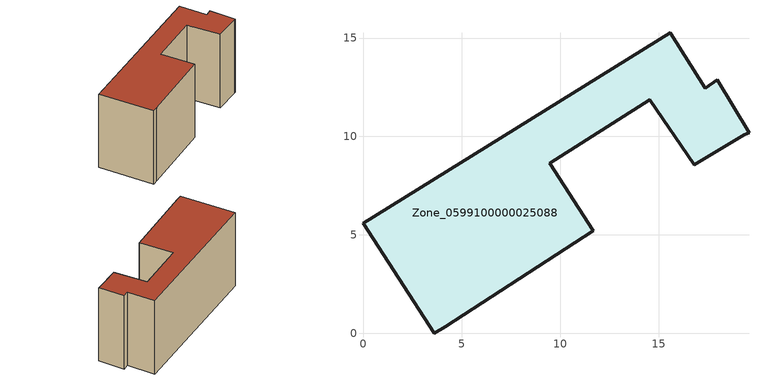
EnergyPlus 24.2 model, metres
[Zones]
Zone_0599100000025088
 floor ground (C_G): 17.34,12.45 17.96,12.88 19.57,10.19 19.34,10.08 16.78,8.57 14.52,11.86 9.46,8.63 11.67,5.21 4.14,0.33 3.58,0 0,5.6 15.58,15.28 z0
 wall outside (C_F): 3.58,0 4.14,0.33 11.67,5.21 9.46,8.63 14.52,11.86 16.78,8.57 19.34,10.08 19.57,10.19 17.96,12.88 17.34,12.45 15.58,15.28 0,5.6 3.58,0 z0:9.67
 roof outside (C_R): 17.34,12.45 15.58,15.28 0,5.6 3.58,0 4.14,0.33 11.67,5.21 9.46,8.63 14.52,11.86 16.78,8.57 19.34,10.08 19.57,10.19 17.96,12.88 z9.67
[BUILDING]
Pand.0599100000025088: North Axis=0; Terrain=City; Loads Convergence Tolerance Value=0.04; Temperature Convergence Tolerance Value=0.4; Solar Distribution=FullExterior; Maximum Number of Warmup Days=25; Minimum Number of Warmup Days=1
[Site:Location]
Rotterdam.The.Hague.AP_ZH_NLD Design_Conditions: Latitude=51.96; Longitude=4.45; Time Zone=1; Elevation=-4.5
[SITE:GROUNDTEMPERATURE:BUILDINGSURFACE]
18, 18, 18, 18, 18, 18, 18, 18, 18, 18, 18, 18
[MATERIAL] Thermal Absorptance=0.9; Solar Absorptance=0.7; Visible Absorptance=0.7
Name | Roughness | Thickness | Conductivity | Density | Specific Heat
G.TC.1946 | MediumSmooth | 0.15 | 1 | 540 | 1210
F.TC.1946 | Rough | 0.3 | 0.857143 | 1920 | 840
R.TC.1946 | MediumRough | 0.2 | 0.909091 | 1500 | 1000
[CONSTRUCTION]
C_G: G.TC.1946
C_F: F.TC.1946
C_R: R.TC.1946
[ZONE]
Zone_0599100000025088: Type=1; Multiplier=1; Ceiling Height=Autocalculate; Volume=Autocalculate; Floor Area=autocalculate; Part of Total Floor Area=Yes
[ZONEINFILTRATION:DESIGNFLOWRATE]
Infil_Zone_0599100000025088: Zone or ZoneList or Space or SpaceList=Zone_0599100000025088; Schedule=AlwaysOn; Design Flow Rate Calculation Method=Flow/Area; Flow Rate per Floor Area=0.003; Constant Term Coefficient=1; Temperature Term Coefficient=0; Velocity Term Coefficient=0; Velocity Squared Term Coefficient=0
[HVACTEMPLATE:ZONE:IDEALLOADSAIRSYSTEM]
Zone_0599100000025088: Maximum Heating Supply Air Temperature=50; Minimum Cooling Supply Air Temperature=13; Maximum Heating Supply Air Humidity Ratio=0.0156; Minimum Cooling Supply Air Humidity Ratio=0.0077; Heating Limit=NoLimit; Cooling Limit=NoLimit; Dehumidification Control Type=ConstantSensibleHeatRatio; Cooling Sensible Heat Ratio=0.7; Dehumidification Setpoint=60; Humidification Control Type=None; Humidification Setpoint=30; Outdoor Air Method=None; Outdoor Air Flow Rate per Person=0.00944; Outdoor Air Flow Rate per Zone Floor Area=0; Outdoor Air Flow Rate per Zone=0; Demand Controlled Ventilation Type=None; Outdoor Air Economizer Type=NoEconomizer; Heat Recovery Type=None; Sensible Heat Recovery Effectiveness=0.7; Latent Heat Recovery Effectiveness=0.65
[ZONECONTROL:THERMOSTAT]
ThermostatControl_Zone_0599100000025088: Zone or ZoneList=Zone_0599100000025088; Control Type Schedule=DualSetpointControlType; Control 1=Thermostat_Zone_0599100000025088; Temperature Difference Between Cutout And Setpoint=0
[THERMOSTATSETPOINT:DUALSETPOINT]
Thermostat_Zone_0599100000025088: Heating Setpoint Temperature Schedule=HeatingSetpoint_Zone_0599100000025088; Cooling Setpoint Temperature Schedule=CoolingSetpoint_Zone_0599100000025088
[SCHEDULE:COMPACT]
HeatingSetpoint_Zone_0599100000025088: Through: 12/31, For: AllDays, Until: 24:00, 21
CoolingSetpoint_Zone_0599100000025088: Through: 12/31, For: AllDays, Until: 24:00, 24
DualSetpointControlType: Through: 12/31, For: AllDays, Until: 24:00, 4
AlwaysOn: Through: 12/31, For: AllDays, Until: 24:00, 1
